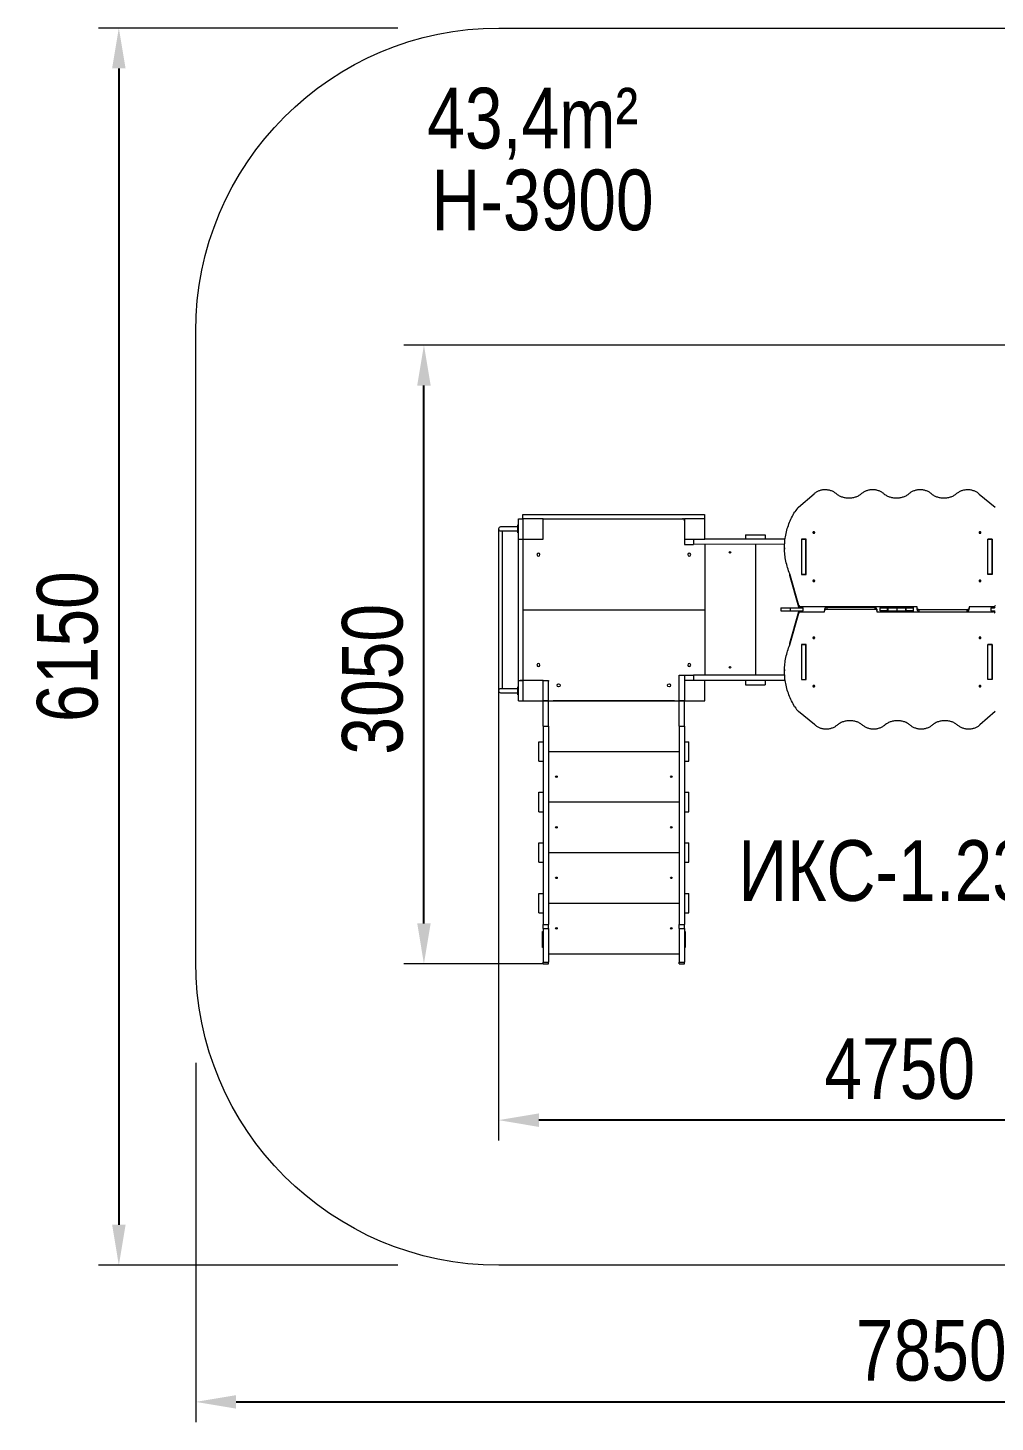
# Model space of a CAD drawing. Header units: millimetres. Extents: x -4335 to 4318, y -3792 to 3101.
# Drawn here: x -4335 to 449, y -3792 to 3101 of the extents above; entities that cross this region are included whole.
import ezdxf

# ---------------------------------------------------------------- set-up
doc = ezdxf.new("R2010")
doc.units = ezdxf.units.MM
for name, color, linetype in [('DIKOM_АРТИКУЛ', 7, 'Continuous'), ('DIKOM_ЗОНА', 80, 'Continuous'), ('DIKOM_ОБЪЕКТ', 7, 'Continuous'), ('DIKOM_РАЗМЕР_ЗОНА', 7, 'Continuous'), ('DIKOM_РАЗМЕР_ОБЪЕКТА', 7, 'Continuous')]:
    doc.layers.add(name, color=color, linetype=linetype)
doc.styles.add('style1', font='arial.ttf', dxfattribs={"width": 0.8})
doc.dimstyles.new('1-50', dxfattribs={"dimtxt": 300, "dimasz": 200, "dimexe": 100, "dimexo": 0, "dimgap": 100, "dimtad": 1, "dimtxsty": 'style1', "dimcen": 200, "dimclrd": 7, "dimclre": 7, "dimclrt": 7, "dimadec": 1, "dimazin": 2, "dimtfac": 1, "dimtmove": 0, "dimatfit": 2, "dimfxl": 0, "dimlwd": 25, "dimlwe": 18, "dimarcsym": 0})

# ---------------------------------------------------------------- blocks, each defined once
blk = doc.blocks.new('*D0')
at = {"layer": 'Defpoints', "color": 0, "transparency": 16777216}
for p in [(-2505, 3100.3), (-3885, -3016.2), (-2505, -3016.2)]:
    blk.add_point(p, dxfattribs=at)
at = {"layer": 'DIKOM_РАЗМЕР_ЗОНА', "color": 7, "lineweight": 18, "transparency": 16777216}
for p, q in [((-2505, 3100.3), (-3985, 3100.3)), ((-2505, -3016.2), (-3985, -3016.2))]:
    blk.add_line(p, q, dxfattribs=at)
at = {"layer": 'DIKOM_РАЗМЕР_ЗОНА', "color": 7, "lineweight": 25, "transparency": 16777216}
blk.add_line((-3885, 2900.3), (-3885, -2816.2), dxfattribs=at)
at = {"layer": 'DIKOM_РАЗМЕР_ЗОНА', "color": 7, "transparency": 16777216}
for points in [[(-3918.3, 2900.3), (-3851.6, 2900.3), (-3885, 3100.3)], [(-3918.3, -2816.2), (-3851.6, -2816.2), (-3885, -3016.2)]]:
    blk.add_solid(points, dxfattribs=at)
at = {"layer": 'DIKOM_РАЗМЕР_ЗОНА', "color": 7, "transparency": 16777216, "insert": (-4138.1, 42.1), "char_height": 300, "attachment_point": 5, "rotation": 90, "style": 'style1'}
blk.add_mtext('6150', dxfattribs=at)
blk = doc.blocks.new('*D1')
at = {"layer": 'Defpoints', "color": 0, "transparency": 16777216}
for p in [(4316.1, -116.7), (-3505, -2016.2), (4316.1, -3691.7)]:
    blk.add_point(p, dxfattribs=at)
at = {"layer": 'DIKOM_РАЗМЕР_ЗОНА', "color": 7, "lineweight": 18, "transparency": 16777216}
for p, q in [((4316.1, -116.7), (4316.1, -3791.7)), ((-3505, -2016.2), (-3505, -3791.7))]:
    blk.add_line(p, q, dxfattribs=at)
at = {"layer": 'DIKOM_РАЗМЕР_ЗОНА', "color": 7, "lineweight": 25, "transparency": 16777216}
blk.add_line((-3305, -3691.7), (4116.1, -3691.7), dxfattribs=at)
at = {"layer": 'DIKOM_РАЗМЕР_ЗОНА', "color": 7, "transparency": 16777216}
for points in [[(-3305, -3658.4), (-3305, -3725), (-3505, -3691.7)], [(4116.1, -3658.4), (4116.1, -3725), (4316.1, -3691.7)]]:
    blk.add_solid(points, dxfattribs=at)
at = {"layer": 'DIKOM_РАЗМЕР_ЗОНА', "color": 7, "transparency": 16777216, "insert": (133.3, -3438.5), "char_height": 300, "attachment_point": 5, "style": 'style1'}
blk.add_mtext('7850', dxfattribs=at)
blk = doc.blocks.new('*D2')
at = {"layer": 'Defpoints', "color": 0, "transparency": 16777216}
for p in [(2711.7, 601.2), (-2007, 181.5), (-2007, -2298.9)]:
    blk.add_point(p, dxfattribs=at)
at = {"layer": 'DIKOM_РАЗМЕР_ОБЪЕКТА', "color": 7, "lineweight": 18, "transparency": 16777216}
for p, q in [((2711.7, 601.2), (2711.7, -2398.9)), ((-2007, 181.5), (-2007, -2398.9))]:
    blk.add_line(p, q, dxfattribs=at)
at = {"layer": 'DIKOM_РАЗМЕР_ОБЪЕКТА', "color": 7, "lineweight": 25, "transparency": 16777216}
blk.add_line((2511.7, -2298.9), (-1807, -2298.9), dxfattribs=at)
at = {"layer": 'DIKOM_РАЗМЕР_ОБЪЕКТА', "color": 7, "transparency": 16777216}
for points in [[(-1807, -2265.6), (-1807, -2332.3), (-2007, -2298.9)], [(2511.7, -2265.6), (2511.7, -2332.3), (2711.7, -2298.9)]]:
    blk.add_solid(points, dxfattribs=at)
at = {"layer": 'DIKOM_РАЗМЕР_ОБЪЕКТА', "color": 7, "transparency": 16777216, "insert": (-22.6, -2045.8), "char_height": 300, "attachment_point": 5, "style": 'style1'}
blk.add_mtext('4750', dxfattribs=at)
blk = doc.blocks.new('*D3')
at = {"layer": 'Defpoints', "color": 0, "transparency": 16777216}
for p in [(-2375.9, 1532.8), (1667.4, 1532.8), (-1786.5, -1525.9)]:
    blk.add_point(p, dxfattribs=at)
at = {"layer": 'DIKOM_РАЗМЕР_ОБЪЕКТА', "color": 7, "lineweight": 18, "transparency": 16777216}
for p, q in [((1667.4, 1532.8), (-2475.9, 1532.8)), ((-1786.5, -1525.9), (-2475.9, -1525.9))]:
    blk.add_line(p, q, dxfattribs=at)
at = {"layer": 'DIKOM_РАЗМЕР_ОБЪЕКТА', "color": 7, "lineweight": 25, "transparency": 16777216}
blk.add_line((-2375.9, -1325.9), (-2375.9, 1332.8), dxfattribs=at)
at = {"layer": 'DIKOM_РАЗМЕР_ОБЪЕКТА', "color": 7, "transparency": 16777216}
for points in [[(-2409.2, 1332.8), (-2342.5, 1332.8), (-2375.9, 1532.8)], [(-2409.2, -1325.9), (-2342.5, -1325.9), (-2375.9, -1525.9)]]:
    blk.add_solid(points, dxfattribs=at)
at = {"layer": 'DIKOM_РАЗМЕР_ОБЪЕКТА', "color": 7, "transparency": 16777216, "insert": (-2629.1, -119.3), "char_height": 300, "attachment_point": 5, "rotation": 90, "style": 'style1'}
blk.add_mtext('3050', dxfattribs=at)

msp = doc.modelspace()

# ---------------------------------------------------------------- linework, layer by layer
at = {"layer": 'DIKOM_ЗОНА', "color": 3, "lineweight": 15}
msp.add_lwpolyline([(1629.814, 3100.338, -0.42056583), (4317.777, 469.92), (4317.777, -16.224, -0.41421356), (1317.777, -3016.224), (-2004.986, -3016.224, -0.41421356), (-3504.986, -1516.224), (-3504.986, 1600.338, -0.41421356), (-2004.986, 3100.338), (1629.814, 3100.338)], format="xyb", dxfattribs=at)
at = {"layer": 'DIKOM_ОБЪЕКТ', "color": 7, "linetype": 'Continuous', "lineweight": 15}
for p, q in [((-522.489, 731.604), (-446.46, 797.987)), ((371.226, 795.483), (449.677, 731.604)), ((-1886.507, 674.058), (-1886.507, 695.058)), ((-1886.507, 695.058), (-987.916, 695.058)), ((-987.916, 695.058), (-987.916, 674.058)), ((-2007.007, 624.058), (-2007.007, -175.695)), ((-1911.51, 634.062), (-1997.01, 634.062)), ((-1911.507, 634.058), (-1997.007, 634.058)), ((-1911.51, 604.062), (-1911.51, 644.062)), ((-1911.51, 644.062), (-1907.51, 644.062)), ((-1911.507, 604.058), (-1911.507, 644.058)), ((-1911.507, 644.058), (-1907.507, 644.058)), ((-1907.51, 674.062), (-1886.51, 674.062)), ((-1907.51, 574.062), (-1907.51, 674.062)), ((-1907.507, 674.058), (-1886.507, 674.058)), ((-1907.507, 574.058), (-1907.507, 674.058)), ((-1886.507, 674.058), (-1886.507, 574.058)), ((-1786.507, 674.058), (-1886.507, 674.058)), ((-1786.507, 674.058), (-1086.507, 674.058)), ((-1786.507, 574.058), (-1786.507, 674.058)), ((-1086.507, 674.058), (-1086.507, 574.058)), ((-986.507, 674.058), (-1086.507, 674.058)), ((-986.507, 574.058), (-986.507, 674.058)), ((-1997.01, 614.062), (-1911.51, 614.062)), ((-1997.007, 614.058), (-1911.507, 614.058)), ((-1989.204, 614.058), (-1989.204, -165.938)), ((-1911.51, 604.062), (-1907.51, 604.062)), ((-1911.507, 604.058), (-1907.507, 604.058)), ((-1907.51, 574.062), (-1886.51, 574.062)), ((-1907.51, -125.938), (-1907.51, 574.062)), ((-1907.507, 574.058), (-1886.507, 574.058)), ((-1907.507, -125.942), (-1907.507, 574.058)), ((-1886.507, 574.062), (-1886.507, -125.938)), ((-1886.507, 574.058), (-1786.507, 574.058)), ((-1086.507, 574.058), (-1086.507, 547.058)), ((-1086.507, 574.058), (-986.507, 574.058)), ((-1042.738, 574.058), (-1042.738, 547.058)), ((-589.349, 574.058), (-986.507, 574.058)), ((-784.51, 595.058), (-784.51, 574.058)), ((-784.51, 595.058), (-688.51, 595.058)), ((-688.51, 595.058), (-688.51, 574.058)), ((-485.656, 573.866), (-508.156, 573.866)), ((-508.156, 573.866), (-508.156, 399.362)), ((-507.406, 566.366), (-508.156, 566.366)), ((-507.406, 555.24), (-508.156, 555.24)), ((-507.406, 572.935), (-486.406, 572.935)), ((-507.406, 399.73), (-507.406, 572.935)), ((-486.406, 399.73), (-486.406, 572.935)), ((-485.656, 566.366), (-486.406, 566.366)), ((-486.406, 562.756), (-485.656, 562.756)), ((-486.406, 560.344), (-485.656, 560.344)), ((-485.656, 555.24), (-486.406, 555.24)), ((-485.656, 399.362), (-485.656, 573.866)), ((412.844, 573.866), (435.344, 573.866)), ((412.844, 399.362), (412.844, 573.866)), ((412.844, 566.366), (413.594, 566.366)), ((413.594, 562.756), (412.844, 562.756)), ((413.594, 560.344), (412.844, 560.344)), ((412.844, 555.24), (413.594, 555.24)), ((434.594, 572.935), (413.594, 572.935)), ((413.594, 399.73), (413.594, 572.935)), ((434.594, 399.73), (434.594, 572.935)), ((434.594, 566.366), (435.344, 566.366)), ((434.594, 555.24), (435.344, 555.24)), ((435.344, 573.866), (435.344, 399.362)), ((-1086.507, 547.058), (-1042.738, 547.058)), ((-591.674, 549.255), (-1042.738, 547.058)), ((-986.507, 547.058), (-986.507, -98.942)), ((-736.507, 547.058), (-736.507, -98.942)), ((-592.206, 531.022), (-592.206, 523.522)), ((-507.406, 549.24), (-508.156, 549.24)), ((434.594, 549.24), (435.344, 549.24)), ((-522.29, 245.151), (-565.873, 401.567)), ((-565.873, 394.067), (-565.873, 401.567)), ((-522.29, 237.651), (-565.873, 394.067)), ((-508.156, 399.362), (-485.656, 399.362)), ((-507.406, 399.73), (-486.406, 399.73)), ((-507.406, 399.362), (-507.406, 399.73)), ((-486.406, 399.73), (-486.406, 399.362)), ((435.344, 399.362), (412.844, 399.362)), ((434.594, 399.73), (413.594, 399.73)), ((413.594, 399.73), (413.594, 399.362)), ((434.594, 399.362), (434.594, 399.73)), ((-1886.507, 224.058), (-986.507, 224.058)), ((-610.041, 233.727), (-610.041, 218.728)), ((-610.041, 233.727), (-564.988, 233.727)), ((-610.041, 218.728), (-564.988, 218.728)), ((-565.873, 58.67), (-522.29, 215.085)), ((-565.873, 51.169), (-522.29, 207.585)), ((-564.988, 233.727), (-564.988, 218.728)), ((-564.988, 233.727), (-501.827, 233.727)), ((-564.988, 218.728), (-501.827, 218.728)), ((-522.29, 245.151), (-522.29, 237.651)), ((-522.29, 215.085), (-522.29, 207.585)), ((63.513, 238.522), (-512.569, 238.522)), ((-512.569, 233.727), (-512.569, 238.522)), ((-512.569, 214.214), (-512.569, 218.728)), ((-512.569, 214.214), (-393.763, 214.214)), ((-501.827, 233.727), (-501.827, 218.728)), ((-501.827, 233.727), (-500.358, 233.727)), ((-501.827, 218.728), (-500.358, 218.728)), ((-500.358, 218.728), (-500.358, 233.727)), ((-393.763, 226.91), (-393.763, 219.41)), ((-393.763, 214.214), (-393.763, 219.41)), ((-383.763, 235.57), (-383.763, 228.071)), ((-146.324, 235.57), (-383.763, 235.57)), ((-383.763, 228.071), (-146.324, 228.071)), ((-146.324, 235.57), (-146.324, 228.071)), ((-136.324, 226.91), (-136.324, 219.41)), ((-136.324, 219.41), (-136.324, 214.214)), ((-136.324, 214.214), (439.757, 214.214)), ((-120.764, 233.727), (-118.846, 233.727)), ((-118.846, 218.728), (-119.95, 218.728)), ((-118.846, 218.728), (-118.846, 233.727)), ((-118.846, 233.727), (-82.362, 233.727)), ((-82.362, 218.728), (-118.846, 218.728)), ((-82.362, 218.728), (-82.362, 233.727)), ((-82.362, 233.727), (-81.201, 233.727)), ((-81.201, 218.728), (-82.362, 218.728)), ((-81.201, 233.727), (-81.201, 218.728)), ((-81.201, 233.727), (-36.406, 233.727)), ((-81.201, 218.728), (-36.406, 218.728)), ((-36.406, 233.727), (-36.406, 218.728)), ((-36.406, 233.727), (8.389, 233.727)), ((-36.406, 218.728), (8.389, 218.728)), ((8.389, 218.728), (8.389, 233.727)), ((8.389, 233.727), (9.55, 233.727)), ((9.55, 218.728), (8.389, 218.728)), ((9.55, 218.728), (9.55, 233.727)), ((9.55, 233.727), (46.034, 233.727)), ((46.034, 218.728), (9.55, 218.728)), ((46.034, 218.728), (46.034, 233.727)), ((46.034, 233.727), (47.952, 233.727)), ((47.138, 218.728), (46.034, 218.728)), ((63.513, 233.326), (63.513, 238.522)), ((63.513, 225.826), (63.513, 233.326)), ((310.951, 224.666), (73.513, 224.666)), ((73.513, 217.176), (73.513, 224.666)), ((310.951, 217.176), (310.951, 224.666)), ((439.757, 238.522), (320.951, 238.522)), ((320.951, 238.522), (320.951, 233.326)), ((320.951, 225.826), (320.951, 233.326)), ((427.546, 233.727), (427.546, 218.728)), ((427.546, 233.727), (429.016, 233.727)), ((427.546, 218.728), (429.016, 218.728)), ((429.016, 233.727), (429.016, 218.728)), ((429.016, 233.727), (447.018, 233.727)), ((429.016, 218.728), (447.312, 218.728)), ((439.757, 238.522), (439.757, 233.727)), ((439.757, 218.728), (439.757, 214.214)), ((-565.873, 51.169), (-565.873, 58.67)), ((-485.656, 53.375), (-508.156, 53.375)), ((-508.156, 53.375), (-508.156, -121.129)), ((-507.406, 52.725), (-507.406, 53.375)), ((-507.406, 52.725), (-486.406, 52.725)), ((-507.406, -120.48), (-507.406, 52.725)), ((-486.406, 52.725), (-486.406, 53.375)), ((-486.406, -120.48), (-486.406, 52.725)), ((-485.656, -121.129), (-485.656, 53.375)), ((412.844, -121.129), (412.844, 53.375)), ((412.844, 53.375), (435.344, 53.375)), ((413.594, 52.725), (413.594, 53.375)), ((434.594, 52.725), (413.594, 52.725)), ((413.594, -120.48), (413.594, 52.725)), ((434.594, 52.725), (434.594, 53.375)), ((434.594, -120.48), (434.594, 52.725)), ((435.344, 53.375), (435.344, -121.129)), ((-1907.51, -125.938), (-1886.51, -125.938)), ((-1907.51, -225.938), (-1907.51, -125.938)), ((-1907.507, -125.942), (-1886.507, -125.942)), ((-1907.507, -225.942), (-1907.507, -125.942)), ((-1886.507, -125.942), (-1900.078, -125.942)), ((-1786.507, -125.942), (-1886.507, -125.942)), ((-1886.507, -125.942), (-1886.507, -225.942)), ((-1786.507, -125.942), (-1886.507, -125.942)), ((-1786.507, -225.942), (-1786.507, -125.942)), ((-1786.507, -225.942), (-1786.507, -125.942)), ((-1786.507, -125.942), (-1759.516, -125.942)), ((-1759.516, -125.942), (-1759.496, -128.642)), ((-1759.496, -351.207), (-1759.496, -128.642)), ((-1113.496, -351.207), (-1113.496, -98.942)), ((-1113.496, -98.942), (-1086.507, -98.942)), ((-1086.507, -98.942), (-1086.507, -125.942)), ((-1086.507, -98.942), (-1042.738, -98.942)), ((-1086.507, -125.942), (-1086.507, -225.942)), ((-986.507, -125.942), (-1086.507, -125.942)), ((-1086.507, -125.942), (-1086.507, -225.942)), ((-986.507, -125.942), (-1086.507, -125.942)), ((-1042.738, -98.942), (-1042.738, -125.942)), ((-591.58, -98.942), (-1042.738, -98.942)), ((-588.746, -125.942), (-986.507, -125.942)), ((-986.507, -225.942), (-986.507, -125.942)), ((-784.51, -125.942), (-784.51, -146.942)), ((-688.51, -125.942), (-688.51, -146.942)), ((-592.206, -70.786), (-592.206, -78.286)), ((-507.406, -96.76), (-508.156, -96.76)), ((-507.406, -102.76), (-508.156, -102.76)), ((-508.156, -113.63), (-507.406, -113.63)), ((-508.156, -121.129), (-485.656, -121.129)), ((-507.406, -120.48), (-486.406, -120.48)), ((-485.656, -102.76), (-486.406, -102.76)), ((-485.656, -107.889), (-486.406, -107.889)), ((-485.656, -110.301), (-486.406, -110.301)), ((-486.406, -113.63), (-485.656, -113.63)), ((412.844, -102.76), (413.594, -102.76)), ((412.844, -107.889), (413.594, -107.889)), ((412.844, -110.301), (413.594, -110.301)), ((413.594, -113.63), (412.844, -113.63)), ((435.344, -121.129), (412.844, -121.129)), ((434.594, -120.48), (413.594, -120.48)), ((434.594, -96.76), (435.344, -96.76)), ((434.594, -102.76), (435.344, -102.76)), ((435.344, -113.63), (434.594, -113.63)), ((-1911.51, -165.938), (-1997.01, -165.938)), ((-1997.01, -185.938), (-1911.51, -185.938)), ((-1911.507, -165.942), (-1997.007, -165.942)), ((-1997.007, -185.942), (-1911.507, -185.942)), ((-1911.51, -155.938), (-1907.51, -155.938)), ((-1911.51, -195.938), (-1911.51, -155.938)), ((-1911.51, -195.938), (-1907.51, -195.938)), ((-1911.507, -155.942), (-1907.507, -155.942)), ((-1911.507, -195.942), (-1911.507, -155.942)), ((-1911.507, -195.942), (-1907.507, -195.942)), ((-784.51, -146.942), (-688.51, -146.942)), ((-1907.51, -225.938), (-1886.51, -225.938)), ((-1907.507, -225.942), (-1886.507, -225.942)), ((-1886.507, -225.942), (-1786.507, -225.942)), ((-1886.507, -225.942), (-1786.507, -225.942)), ((-1786.507, -225.942), (-1086.507, -225.942)), ((-1786.507, -225.942), (-1784.507, -225.942)), ((-1786.496, -351.207), (-1786.496, -225.961)), ((-1757.507, -225.961), (-1784.507, -225.961)), ((-1709.507, -225.942), (-1736.507, -225.942)), ((-1163.507, -225.942), (-1709.507, -225.942)), ((-1136.507, -225.942), (-1163.507, -225.942)), ((-1088.507, -225.959), (-1115.507, -225.959)), ((-1086.507, -225.942), (-1088.507, -225.942)), ((-1086.507, -225.942), (-986.507, -225.942)), ((-1086.507, -225.942), (-986.507, -225.942)), ((-1086.496, -351.207), (-1086.496, -225.959)), ((-444.037, -342.746), (-522.489, -278.868)), ((449.677, -278.868), (373.648, -345.25)), ((-1786.496, -351.207), (-1759.496, -351.207)), ((-1786.496, -351.207), (-1786.496, -1331.12)), ((-1759.496, -351.207), (-1759.496, -1331.12)), ((-1113.496, -351.207), (-1086.496, -351.207)), ((-1113.496, -351.207), (-1113.496, -1331.12)), ((-1086.496, -351.207), (-1086.496, -1331.12)), ((-1807.496, -523.945), (-1807.496, -427.945)), ((-1807.496, -427.945), (-1786.496, -427.945)), ((-1759.496, -475.942), (-1113.496, -475.942)), ((-1086.496, -427.945), (-1065.496, -427.945)), ((-1065.496, -523.945), (-1065.496, -427.945)), ((-1807.496, -523.945), (-1786.496, -523.945)), ((-1086.496, -523.945), (-1065.496, -523.945)), ((-1807.496, -773.945), (-1807.496, -677.945)), ((-1807.496, -677.945), (-1786.496, -677.945)), ((-1086.496, -677.945), (-1065.496, -677.945)), ((-1065.496, -773.945), (-1065.496, -677.945)), ((-1759.496, -725.942), (-1113.496, -725.942)), ((-1807.496, -773.945), (-1786.496, -773.945)), ((-1086.496, -773.945), (-1065.496, -773.945)), ((-1807.496, -1023.945), (-1807.496, -927.945)), ((-1807.496, -927.945), (-1786.496, -927.945)), ((-1086.496, -927.945), (-1065.496, -927.945)), ((-1065.496, -1023.945), (-1065.496, -927.945)), ((-1807.496, -1023.945), (-1786.496, -1023.945)), ((-1759.496, -975.942), (-1113.496, -975.942)), ((-1086.496, -1023.945), (-1065.496, -1023.945)), ((-1807.496, -1177.945), (-1786.496, -1177.945)), ((-1807.496, -1273.945), (-1807.496, -1177.945)), ((-1759.496, -1225.942), (-1113.496, -1225.942)), ((-1086.496, -1177.945), (-1065.496, -1177.945)), ((-1065.496, -1273.945), (-1065.496, -1177.945)), ((-1807.496, -1273.945), (-1786.496, -1273.945)), ((-1086.496, -1273.945), (-1065.496, -1273.945)), ((-1789.496, -1445.942), (-1789.496, -1365.942)), ((-1789.496, -1365.942), (-1786.496, -1365.942)), ((-1786.496, -1331.12), (-1759.496, -1331.12)), ((-1786.496, -1352.158), (-1786.496, -1331.12)), ((-1786.496, -1352.158), (-1759.496, -1352.158)), ((-1786.496, -1352.158), (-1786.496, -1518.66)), ((-1759.496, -1352.158), (-1759.496, -1331.12)), ((-1759.496, -1352.158), (-1759.496, -1518.66)), ((-1113.496, -1331.12), (-1086.496, -1331.12)), ((-1113.496, -1352.158), (-1113.496, -1331.12)), ((-1113.496, -1352.158), (-1086.496, -1352.158)), ((-1113.496, -1352.158), (-1113.496, -1518.66)), ((-1086.496, -1352.158), (-1086.496, -1331.12)), ((-1086.496, -1352.158), (-1086.496, -1518.66)), ((-1086.496, -1365.942), (-1083.496, -1365.942)), ((-1083.496, -1365.942), (-1083.496, -1445.942)), ((-1786.496, -1445.942), (-1789.496, -1445.942)), ((-1083.496, -1445.942), (-1086.496, -1445.942)), ((-1759.496, -1475.942), (-1113.496, -1475.942)), ((-1786.496, -1518.66), (-1759.496, -1518.66)), ((-1786.496, -1525.942), (-1786.496, -1518.66)), ((-1786.496, -1525.942), (-1759.496, -1525.942)), ((-1759.496, -1525.942), (-1759.496, -1518.66)), ((-1113.496, -1518.66), (-1086.496, -1518.66)), ((-1113.496, -1525.942), (-1113.496, -1518.66)), ((-1113.496, -1525.942), (-1086.496, -1525.942)), ((-1086.496, -1525.942), (-1086.496, -1518.66))]:
    msp.add_line(p, q, dxfattribs=at)
at = {"layer": 'DIKOM_ОБЪЕКТ', "color": 7, "linetype": 'Continuous', "lineweight": 15, "flags": 128}
for points in [[(-446.46, 797.987), (-443.748, 800.401), (-440.894, 802.69), (-437.908, 804.848), (-434.796, 806.869), (-431.568, 808.747), (-428.231, 810.478), (-424.795, 812.057), (-421.269, 813.479), (-417.664, 814.742), (-413.987, 815.84), (-410.249, 816.772), (-406.461, 817.536), (-402.632, 818.127), (-398.773, 818.547), (-394.893, 818.792), (-391.005, 818.863), (-387.117, 818.759), (-383.241, 818.481), (-379.387, 818.029), (-375.565, 817.405), (-371.785, 816.61), (-368.058, 815.646), (-364.394, 814.517), (-360.802, 813.224), (-357.293, 811.772), (-353.875, 810.164), (-350.558, 808.405), (-347.351, 806.499), (-344.262, 804.452), (-341.3, 802.269), (-338.472, 799.956)], [(-338.472, 799.956), (-335.32, 797.366), (-332.03, 794.908), (-328.608, 792.588), (-325.063, 790.412), (-321.404, 788.383), (-317.637, 786.507), (-313.771, 784.788), (-309.816, 783.229), (-305.78, 781.835), (-301.672, 780.608), (-297.502, 779.551), (-293.278, 778.667), (-289.011, 777.957), (-284.709, 777.423), (-280.384, 777.066), (-276.043, 776.888), (-271.698, 776.888), (-267.357, 777.066), (-263.032, 777.423), (-258.73, 777.957), (-254.463, 778.667), (-250.239, 779.551), (-246.069, 780.608), (-241.961, 781.835), (-237.925, 783.229), (-233.97, 784.788), (-230.104, 786.507), (-226.338, 788.383), (-222.678, 790.412), (-219.133, 792.588), (-215.712, 794.908), (-212.421, 797.366), (-209.269, 799.956)], [(-209.269, 799.956), (-206.423, 802.284), (-203.441, 804.479), (-200.331, 806.537), (-197.1, 808.451), (-193.76, 810.217), (-190.317, 811.83), (-186.781, 813.285), (-183.163, 814.578), (-179.472, 815.706), (-175.718, 816.665), (-171.912, 817.454), (-168.063, 818.07), (-164.182, 818.511), (-160.28, 818.775), (-156.367, 818.864), (-152.454, 818.775), (-148.552, 818.51), (-144.672, 818.069), (-140.823, 817.453), (-137.016, 816.664), (-133.262, 815.704), (-129.571, 814.576), (-125.953, 813.282), (-122.418, 811.827), (-118.975, 810.214), (-115.635, 808.448), (-112.405, 806.533), (-109.295, 804.475), (-106.313, 802.279), (-103.467, 799.952)], [(-103.467, 799.952), (-100.316, 797.362), (-97.027, 794.905), (-93.607, 792.586), (-90.063, 790.409), (-86.405, 788.381), (-82.639, 786.505), (-78.775, 784.786), (-74.821, 783.228), (-70.786, 781.834), (-66.679, 780.607), (-62.51, 779.551), (-58.288, 778.666), (-54.022, 777.957), (-49.722, 777.423), (-45.397, 777.066), (-41.058, 776.888), (-36.714, 776.888), (-32.374, 777.066), (-28.05, 777.423), (-23.75, 777.957), (-19.484, 778.666), (-15.261, 779.551), (-11.092, 780.607), (-6.985, 781.834), (-2.951, 783.228), (1.003, 784.786), (4.868, 786.505), (8.633, 788.381), (12.292, 790.409), (15.835, 792.586), (19.256, 794.905), (22.545, 797.362), (25.696, 799.952)], [(25.696, 799.952), (28.541, 802.279), (31.523, 804.475), (34.634, 806.533), (37.863, 808.448), (41.204, 810.214), (44.647, 811.827), (48.182, 813.282), (51.8, 814.576), (55.491, 815.704), (59.245, 816.664), (63.051, 817.453), (66.9, 818.069), (70.781, 818.51), (74.683, 818.775), (78.596, 818.864), (82.508, 818.775), (86.41, 818.511), (90.291, 818.07), (94.14, 817.454), (97.947, 816.665), (101.701, 815.706), (105.392, 814.578), (109.01, 813.285), (112.545, 811.83), (115.988, 810.217), (119.329, 808.451), (122.559, 806.537), (125.669, 804.479), (128.652, 802.284), (131.497, 799.956)], [(131.497, 799.956), (134.65, 797.366), (137.94, 794.908), (141.362, 792.588), (144.906, 790.412), (148.566, 788.383), (152.333, 786.507), (156.198, 784.788), (160.153, 783.229), (164.189, 781.835), (168.297, 780.608), (172.468, 779.551), (176.691, 778.667), (180.959, 777.957), (185.26, 777.423), (189.586, 777.066), (193.926, 776.888), (198.272, 776.888), (202.612, 777.066), (206.938, 777.423), (211.239, 777.957), (215.507, 778.667), (219.73, 779.551), (223.901, 780.608), (228.009, 781.835), (232.045, 783.229), (236, 784.788), (239.865, 786.507), (243.632, 788.383), (247.292, 790.412), (250.837, 792.588), (254.258, 794.908), (257.549, 797.366), (260.701, 799.956)], [(260.701, 799.956), (263.527, 802.269), (266.488, 804.451), (269.576, 806.497), (272.782, 808.402), (276.097, 810.161), (279.514, 811.769), (283.022, 813.221), (286.612, 814.513), (290.275, 815.643), (294.001, 816.607), (297.779, 817.402), (301.599, 818.027), (305.452, 818.479), (309.327, 818.758), (313.213, 818.863), (317.1, 818.793), (320.978, 818.549), (324.836, 818.131), (328.664, 817.54), (332.452, 816.778), (336.188, 815.848), (339.864, 814.751), (343.47, 813.49), (346.995, 812.069), (350.43, 810.492), (353.766, 808.763), (356.995, 806.887), (360.107, 804.868), (363.094, 802.712), (365.947, 800.425), (368.66, 798.013), (371.226, 795.483)], [(-565.873, 401.567), (-568.985, 409.234), (-571.906, 416.958), (-574.636, 424.734), (-577.172, 432.559), (-579.514, 440.429), (-581.66, 448.341), (-583.61, 456.291), (-585.363, 464.275), (-586.917, 472.29), (-588.272, 480.332), (-589.428, 488.397), (-590.384, 496.482), (-591.139, 504.583), (-591.694, 512.697), (-592.047, 520.818), (-592.199, 528.944), (-592.15, 537.071), (-591.9, 545.196), (-591.448, 553.314), (-590.795, 561.421), (-589.942, 569.515), (-588.888, 577.591), (-587.635, 585.645), (-586.182, 593.675), (-584.531, 601.675), (-582.682, 609.643), (-580.636, 617.575), (-578.394, 625.467), (-575.957, 633.315), (-573.326, 641.117), (-570.502, 648.868), (-567.488, 656.564), (-564.283, 664.203), (-560.89, 671.78), (-557.309, 679.293), (-553.544, 686.737), (-549.595, 694.11), (-545.464, 701.407), (-541.154, 708.627)], [(-447.406, 602.315), (-446.46, 602.404), (-445.558, 602.667), (-444.743, 603.092), (-444.052, 603.659), (-443.518, 604.341), (-443.166, 605.106), (-443.012, 605.919), (-443.064, 606.742), (-443.318, 607.536), (-443.764, 608.264), (-444.38, 608.892), (-445.137, 609.391), (-446.001, 609.736), (-446.93, 609.914), (-447.882, 609.914), (-448.811, 609.736), (-449.674, 609.391), (-450.432, 608.892), (-451.048, 608.264), (-451.493, 607.536), (-451.748, 606.742), (-451.799, 605.919), (-451.646, 605.106), (-451.293, 604.341), (-450.759, 603.659), (-450.069, 603.092), (-449.253, 602.667), (-448.352, 602.404), (-447.406, 602.315)], [(374.594, 602.315), (375.54, 602.404), (376.442, 602.667), (377.257, 603.092), (377.947, 603.659), (378.482, 604.341), (378.834, 605.106), (378.988, 605.919), (378.936, 606.742), (378.682, 607.536), (378.236, 608.264), (377.62, 608.892), (376.862, 609.391), (375.999, 609.736), (375.07, 609.914), (374.118, 609.914), (373.189, 609.736), (372.326, 609.391), (371.568, 608.892), (370.952, 608.264), (370.507, 607.536), (370.252, 606.742), (370.201, 605.919), (370.354, 605.106), (370.707, 604.341), (371.241, 603.659), (371.931, 603.092), (372.747, 602.667), (373.648, 602.404), (374.594, 602.315)], [(-447.406, 363.292), (-446.46, 363.381), (-445.558, 363.644), (-444.743, 364.069), (-444.052, 364.635), (-443.518, 365.318), (-443.166, 366.083), (-443.012, 366.896), (-443.064, 367.719), (-443.318, 368.513), (-443.764, 369.241), (-444.38, 369.869), (-445.137, 370.368), (-446.001, 370.713), (-446.93, 370.891), (-447.882, 370.891), (-448.811, 370.713), (-449.674, 370.368), (-450.432, 369.869), (-451.048, 369.241), (-451.493, 368.513), (-451.748, 367.719), (-451.799, 366.896), (-451.646, 366.083), (-451.293, 365.318), (-450.759, 364.635), (-450.069, 364.069), (-449.253, 363.644), (-448.352, 363.381), (-447.406, 363.292)], [(374.594, 363.292), (375.54, 363.381), (376.442, 363.644), (377.257, 364.069), (377.947, 364.635), (378.482, 365.318), (378.834, 366.083), (378.988, 366.896), (378.936, 367.719), (378.682, 368.513), (378.236, 369.241), (377.62, 369.869), (376.862, 370.368), (375.999, 370.713), (375.07, 370.891), (374.118, 370.891), (373.189, 370.713), (372.326, 370.368), (371.568, 369.869), (370.952, 369.241), (370.507, 368.513), (370.252, 367.719), (370.201, 366.896), (370.354, 366.083), (370.707, 365.318), (371.241, 364.635), (371.931, 364.069), (372.747, 363.644), (373.648, 363.381), (374.594, 363.292)], [(-522.29, 207.585), (-521.837, 208.806), (-521.181, 209.956), (-520.336, 211.009), (-519.32, 211.943), (-518.157, 212.736), (-516.871, 213.372), (-515.49, 213.836), (-514.046, 214.119), (-512.569, 214.214)], [(-383.763, 235.57), (-385.186, 235.482), (-386.581, 235.22), (-387.917, 234.788), (-389.17, 234.196), (-390.312, 233.455), (-391.321, 232.581), (-392.176, 231.592), (-392.86, 230.508), (-393.358, 229.35), (-393.661, 228.143), (-393.763, 226.91)], [(-393.763, 219.41), (-393.661, 220.643), (-393.358, 221.85), (-392.86, 223.008), (-392.176, 224.092), (-391.321, 225.081), (-390.312, 225.955), (-389.17, 226.696), (-387.917, 227.288), (-386.581, 227.72), (-385.186, 227.982), (-383.763, 228.071)], [(-136.324, 226.91), (-136.426, 228.143), (-136.73, 229.35), (-137.228, 230.508), (-137.912, 231.592), (-138.767, 232.581), (-139.776, 233.455), (-140.918, 234.196), (-142.17, 234.788), (-143.507, 235.22), (-144.901, 235.482), (-146.324, 235.57)], [(-146.324, 228.071), (-144.901, 227.982), (-143.507, 227.72), (-142.17, 227.288), (-140.918, 226.696), (-139.776, 225.955), (-138.767, 225.081), (-137.912, 224.092), (-137.228, 223.008), (-136.73, 221.85), (-136.426, 220.643), (-136.324, 219.41)], [(73.513, 224.666), (72.09, 224.754), (70.695, 225.017), (69.359, 225.449), (68.106, 226.041), (66.964, 226.781), (65.955, 227.655), (65.1, 228.644), (64.416, 229.729), (63.918, 230.886), (63.615, 232.094), (63.513, 233.326)], [(63.513, 225.826), (63.615, 224.594), (63.918, 223.386), (64.416, 222.229), (65.1, 221.144), (65.955, 220.155), (66.964, 219.281), (68.106, 218.541), (69.359, 217.948), (70.695, 217.517), (72.09, 217.254), (72.7, 217.195)], [(320.951, 233.326), (320.85, 232.094), (320.546, 230.886), (320.048, 229.729), (319.364, 228.644), (318.509, 227.655), (317.5, 226.781), (316.358, 226.041), (315.106, 225.449), (313.769, 225.017), (312.375, 224.754), (310.951, 224.666)], [(311.764, 217.195), (312.375, 217.254), (313.769, 217.517), (315.106, 217.948), (316.358, 218.541), (317.5, 219.281), (318.509, 220.155), (319.364, 221.144), (320.048, 222.229), (320.546, 223.386), (320.85, 224.594), (320.951, 225.826)], [(449.478, 245.151), (449.025, 243.93), (448.369, 242.78), (447.524, 241.727), (446.509, 240.794), (445.345, 240.001), (444.059, 239.365), (442.679, 238.9), (441.234, 238.617), (439.757, 238.522)], [(-447.406, 89.444), (-448.352, 89.355), (-449.253, 89.092), (-450.069, 88.668), (-450.759, 88.101), (-451.293, 87.419), (-451.646, 86.653), (-451.799, 85.84), (-451.748, 85.017), (-451.493, 84.224), (-451.048, 83.496), (-450.432, 82.868), (-449.674, 82.369), (-448.811, 82.023), (-447.882, 81.846), (-446.93, 81.846), (-446.001, 82.023), (-445.137, 82.369), (-444.38, 82.868), (-443.764, 83.496), (-443.318, 84.224), (-443.064, 85.017), (-443.012, 85.84), (-443.166, 86.653), (-443.518, 87.419), (-444.052, 88.101), (-444.743, 88.668), (-445.558, 89.092), (-446.46, 89.355), (-447.406, 89.444)], [(374.594, 89.444), (373.648, 89.355), (372.747, 89.092), (371.931, 88.668), (371.241, 88.101), (370.707, 87.419), (370.354, 86.653), (370.201, 85.84), (370.252, 85.017), (370.507, 84.224), (370.952, 83.496), (371.568, 82.868), (372.326, 82.369), (373.189, 82.023), (374.118, 81.846), (375.07, 81.846), (375.999, 82.023), (376.862, 82.369), (377.62, 82.868), (378.236, 83.496), (378.682, 84.224), (378.936, 85.017), (378.988, 85.84), (378.834, 86.653), (378.482, 87.419), (377.947, 88.101), (377.257, 88.668), (376.442, 89.092), (375.54, 89.355), (374.594, 89.444)], [(-541.154, -255.89), (-545.464, -248.671), (-549.595, -241.374), (-553.544, -234.001), (-557.309, -226.556), (-560.89, -219.044), (-564.283, -211.466), (-567.488, -203.828), (-570.502, -196.131), (-573.326, -188.38), (-575.957, -180.579), (-578.394, -172.73), (-580.636, -164.839), (-582.682, -156.907), (-584.531, -148.939), (-586.182, -140.938), (-587.635, -132.909), (-588.888, -124.854), (-589.942, -116.779), (-590.795, -108.685), (-591.448, -100.577), (-591.9, -92.459), (-592.15, -84.335), (-592.199, -76.208), (-592.047, -68.082), (-591.694, -59.96), (-591.139, -51.847), (-590.384, -43.746), (-589.428, -35.661), (-588.272, -27.596), (-586.917, -19.553), (-585.363, -11.538), (-583.61, -3.554), (-581.66, 4.396), (-579.514, 12.308), (-577.172, 20.178), (-574.636, 28.003), (-571.906, 35.779), (-568.985, 43.502), (-565.873, 51.169)], [(-447.406, -149.579), (-448.352, -149.667), (-449.253, -149.931), (-450.069, -150.356), (-450.759, -150.922), (-451.293, -151.604), (-451.646, -152.369), (-451.799, -153.183), (-451.748, -154.006), (-451.493, -154.799), (-451.048, -155.527), (-450.432, -156.155), (-449.674, -156.654), (-448.811, -157), (-447.882, -157.177), (-446.93, -157.177), (-446.001, -157), (-445.137, -156.654), (-444.38, -156.155), (-443.764, -155.527), (-443.318, -154.799), (-443.064, -154.006), (-443.012, -153.183), (-443.166, -152.369), (-443.518, -151.604), (-444.052, -150.922), (-444.743, -150.356), (-445.558, -149.931), (-446.46, -149.667), (-447.406, -149.579)], [(374.594, -149.579), (373.648, -149.667), (372.747, -149.931), (371.931, -150.356), (371.241, -150.922), (370.707, -151.604), (370.354, -152.369), (370.201, -153.183), (370.252, -154.006), (370.507, -154.799), (370.952, -155.527), (371.568, -156.155), (372.326, -156.654), (373.189, -157), (374.118, -157.177), (375.07, -157.177), (375.999, -157), (376.862, -156.654), (377.62, -156.155), (378.236, -155.527), (378.682, -154.799), (378.936, -154.006), (378.988, -153.183), (378.834, -152.369), (378.482, -151.604), (377.947, -150.922), (377.257, -150.356), (376.442, -149.931), (375.54, -149.667), (374.594, -149.579)], [(-333.513, -347.22), (-336.339, -349.532), (-339.3, -351.714), (-342.388, -353.761), (-345.594, -355.666), (-348.909, -357.425), (-352.326, -359.032), (-355.834, -360.484), (-359.424, -361.777), (-363.087, -362.907), (-366.812, -363.87), (-370.59, -364.666), (-374.411, -365.291), (-378.264, -365.743), (-382.139, -366.022), (-386.025, -366.127), (-389.912, -366.056), (-393.79, -365.812), (-397.648, -365.394), (-401.476, -364.804), (-405.263, -364.042), (-409, -363.111), (-412.676, -362.014), (-416.281, -360.754), (-419.807, -359.333), (-423.242, -357.756), (-426.578, -356.027), (-429.807, -354.151), (-432.919, -352.132), (-435.905, -349.976), (-438.759, -347.689), (-441.472, -345.277), (-444.037, -342.746)], [(-204.309, -347.22), (-207.461, -344.63), (-210.752, -342.172), (-214.173, -339.852), (-217.718, -337.675), (-221.378, -335.647), (-225.145, -333.77), (-229.01, -332.051), (-232.965, -330.493), (-237.001, -329.098), (-241.109, -327.871), (-245.28, -326.815), (-249.503, -325.93), (-253.771, -325.22), (-258.072, -324.686), (-262.398, -324.33), (-266.738, -324.151), (-271.084, -324.151), (-275.424, -324.33), (-279.75, -324.686), (-284.051, -325.22), (-288.319, -325.93), (-292.542, -326.815), (-296.713, -327.871), (-300.821, -329.098), (-304.857, -330.493), (-308.812, -332.051), (-312.677, -333.77), (-316.444, -335.647), (-320.104, -337.675), (-323.649, -339.852), (-327.07, -342.172), (-330.36, -344.63), (-333.513, -347.22)], [(30.656, -347.216), (27.505, -344.626), (24.215, -342.169), (20.795, -339.849), (17.251, -337.673), (13.593, -335.644), (9.827, -333.769), (5.963, -332.05), (2.009, -330.492), (-2.026, -329.097), (-6.132, -327.871), (-10.302, -326.814), (-14.524, -325.93), (-18.79, -325.22), (-23.09, -324.686), (-27.415, -324.33), (-31.754, -324.151), (-36.098, -324.151), (-40.437, -324.33), (-44.762, -324.686), (-49.062, -325.22), (-53.328, -325.93), (-57.551, -326.814), (-61.72, -327.871), (-65.826, -329.097), (-69.861, -330.492), (-73.815, -332.05), (-77.679, -333.769), (-81.445, -335.644), (-85.104, -337.673), (-88.647, -339.849), (-92.067, -342.169), (-95.357, -344.626), (-98.508, -347.216)], [(265.66, -347.22), (262.508, -344.63), (259.218, -342.172), (255.796, -339.852), (252.252, -337.675), (248.592, -335.647), (244.825, -333.77), (240.96, -332.051), (237.004, -330.493), (232.968, -329.098), (228.86, -327.871), (224.69, -326.815), (220.466, -325.93), (216.199, -325.22), (211.898, -324.686), (207.572, -324.33), (203.231, -324.151), (198.886, -324.151), (194.545, -324.33), (190.22, -324.686), (185.918, -325.22), (181.651, -325.93), (177.427, -326.815), (173.257, -327.871), (169.149, -329.098), (165.113, -330.493), (161.158, -332.051), (157.293, -333.77), (153.526, -335.647), (149.866, -337.675), (146.321, -339.852), (142.9, -342.172), (139.609, -344.63), (136.457, -347.22)], [(-98.508, -347.216), (-101.353, -349.543), (-104.335, -351.739), (-107.445, -353.797), (-110.675, -355.712), (-114.016, -357.478), (-117.459, -359.091), (-120.994, -360.546), (-124.612, -361.839), (-128.303, -362.967), (-132.056, -363.927), (-135.863, -364.716), (-139.712, -365.332), (-143.593, -365.773), (-147.495, -366.039), (-151.408, -366.127), (-155.32, -366.039), (-159.222, -365.774), (-163.103, -365.333), (-166.952, -364.717), (-170.759, -363.929), (-174.513, -362.969), (-178.204, -361.841), (-181.822, -360.548), (-185.357, -359.093), (-188.8, -357.481), (-192.141, -355.715), (-195.371, -353.8), (-198.481, -351.742), (-201.463, -349.547), (-204.309, -347.22)], [(136.457, -347.22), (133.611, -349.547), (130.629, -351.742), (127.519, -353.8), (124.289, -355.715), (120.948, -357.481), (117.505, -359.093), (113.97, -360.548), (110.351, -361.841), (106.661, -362.969), (102.907, -363.929), (99.1, -364.717), (95.251, -365.333), (91.37, -365.774), (87.468, -366.039), (83.555, -366.127), (79.642, -366.039), (75.74, -365.773), (71.86, -365.332), (68.011, -364.716), (64.204, -363.927), (60.45, -362.967), (56.759, -361.839), (53.141, -360.546), (49.606, -359.091), (46.164, -357.478), (42.823, -355.712), (39.593, -353.797), (36.483, -351.739), (33.501, -349.543), (30.656, -347.216)], [(373.648, -345.25), (370.936, -347.664), (368.082, -349.953), (365.096, -352.111), (361.984, -354.132), (358.756, -356.011), (355.419, -357.742), (351.983, -359.32), (348.458, -360.743), (344.852, -362.005), (341.175, -363.104), (337.437, -364.036), (333.649, -364.799), (329.82, -365.391), (325.961, -365.81), (322.081, -366.056), (318.193, -366.127), (314.305, -366.023), (310.429, -365.745), (306.575, -365.293), (302.753, -364.669), (298.973, -363.873), (295.246, -362.91), (291.582, -361.78), (287.99, -360.488), (284.481, -359.035), (281.063, -357.428), (277.746, -355.669), (274.539, -353.763), (271.45, -351.716), (268.488, -349.533), (265.66, -347.22)]]:
    msp.add_lwpolyline(points, dxfattribs=at)
at = {"layer": 'DIKOM_ОБЪЕКТ', "color": 7, "linetype": 'Continuous', "lineweight": 15, "extrusion": (3.21473e-15, -5.90517e-31, -1)}
for centre in [(1809.507, 497.058), (1063.507, 497.058), (1809.507, -48.942), (1063.507, -48.942)]:
    msp.add_circle(centre, 7.5, dxfattribs=at)
at = {"layer": 'DIKOM_ОБЪЕКТ', "color": 7, "linetype": 'Continuous', "lineweight": 15}
for centre, radius in [((-861.507, 508.058), 4), ((-861.507, -59.942), 4), ((-1709.507, -148.942), 7.5), ((-1163.507, -148.942), 7.5), ((-1720.496, -600.942), 4), ((-1152.496, -600.942), 4), ((-1720.496, -850.942), 4), ((-1152.496, -850.942), 4), ((-1720.496, -1100.942), 4), ((-1152.496, -1100.942), 4), ((-1720.496, -1350.942), 4), ((-1152.496, -1350.942), 4)]:
    msp.add_circle(centre, radius, dxfattribs=at)
for centre, radius, start, end in [((-444.045, 648.759), 114.091, 133.4368144, 148.3368802), ((-1997.01, 624.062), 10, 90, 270), ((-1997.007, 624.058), 10, 90, 270), ((-1096.507, 664.058), 10, 0, 90), ((-447.406, 597.366), 5.07, 81.1390708, 98.8609292), ((374.594, 597.367), 5.069, 81.1356495, 98.8634415), ((-447.406, 358.343), 5.07, 81.1390708, 98.8609292), ((374.594, 358.344), 5.069, 81.1356495, 98.8634414), ((-513.105, 248.324), 9.816, 200.6459856, 273.127423), ((-514.181, 240.017), 8.453, 196.4168446, 228.072928), ((-514.211, 212.735), 8.419, 134.6173684, 163.6707432), ((440.294, 204.415), 9.814, 20.6350014, 93.1332713), ((441.365, 240.02), 8.459, 311.938713, 343.5726544), ((441.395, 212.732), 8.424, 16.3394785, 45.3740171), ((-447.406, 94.394), 5.07, 261.139071, 278.860929), ((-447.406, 94.381), 5.057, 261.1141898, 278.8811727), ((374.594, 94.396), 5.072, 261.1428406, 278.8580678), ((374.592, 94.284), 4.962, 260.9701477, 279.0828832), ((-1997.01, -175.938), 10, 90, 270), ((-1997.007, -175.942), 10, 90, 270), ((-447.406, -144.629), 5.07, 261.1390709, 278.8609291), ((-447.406, -144.623), 5.077, 261.1510771, 278.8496085), ((374.594, -144.627), 5.072, 261.1428407, 278.8580678), ((374.594, -144.608), 5.092, 261.1726081, 278.8200106), ((-444.022, -196.004), 114.12, 211.6650421, 226.561255)]:
    msp.add_arc(centre, radius, start, end, dxfattribs=at)

# ---------------------------------------------------------------- texts
at = {"layer": 'DIKOM_АРТИКУЛ', "insert": (-820.681, -914.926), "char_height": 300, "attachment_point": 1, "style": 'style1'}
msp.add_mtext_dynamic_manual_height_columns('ИКС-1.23', width=1667.53662, gutter_width=20, heights=[0], dxfattribs=at)
at = {"layer": 'DIKOM_РАЗМЕР_ОБЪЕКТА', "char_height": 300, "width": 1252.54025, "attachment_point": 1, "style": 'style1'}
for s, insert in [('43,4m²', (-2359.502, 2805.004)), ('H-3900', (-2339.237, 2400.459))]:
    msp.add_mtext(s, dxfattribs=dict(at, insert=insert))

# ---------------------------------------------------------------- dimensions: what is measured, and where the dimension line sits
at = {"layer": 'DIKOM_РАЗМЕР_ЗОНА'}
dim = msp.add_linear_dim(base=(-3884.972, -3016.224), p1=(-2504.986, 3100.338), p2=(-2504.986, -3016.224), angle=90, text='6150', dimstyle='1-50', dxfattribs=at)
dim.commit()
dim.dimension.update_dxf_attribs({"geometry": '*D0', "text_midpoint": (-3884.972, 42.057), "dimtype": 160})
dim = msp.add_linear_dim(base=(4316.095, -3691.684), p1=(-3504.986, -2016.224), p2=(4316.095, -116.68), text='7850', dimstyle='1-50', dxfattribs=at)
dim.commit()
dim.dimension.update_dxf_attribs({"geometry": '*D1', "text_midpoint": (133.347, -3691.684), "dimtype": 160})
at = {"layer": 'DIKOM_РАЗМЕР_ОБЪЕКТА'}
dim = msp.add_linear_dim(base=(-2375.873, 1532.764), p1=(-1786.496, -1525.942), p2=(1667.44, 1532.764), angle=90, text='3050', dimstyle='1-50', dxfattribs=at)
dim.commit()
dim.dimension.update_dxf_attribs({"geometry": '*D3', "text_midpoint": (-2375.873, -119.318), "dimtype": 160})
dim = msp.add_linear_dim(base=(-2007.007, -2298.934), p1=(2711.721, 601.173), p2=(-2007.007, 181.474), text='4750', dimstyle='1-50', dxfattribs=at)
dim.commit()
dim.dimension.update_dxf_attribs({"geometry": '*D2', "text_midpoint": (-22.564, -2298.934), "dimtype": 160})

doc.saveas('drawing.dxf')
